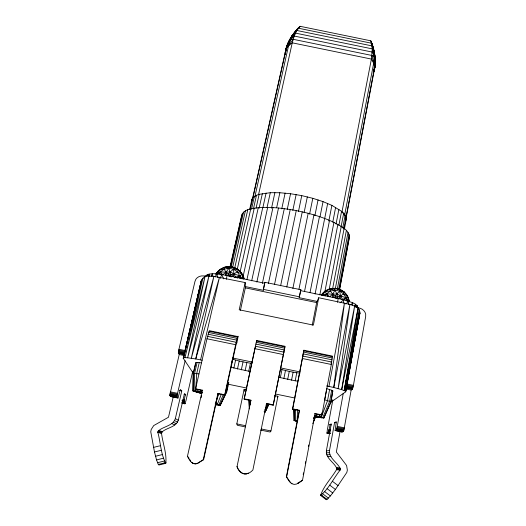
<?xml version="1.0" encoding="UTF-8"?>
<svg xmlns="http://www.w3.org/2000/svg" width="526" height="526" viewBox="0 0 526 526"><rect width="100%" height="100%" fill="white"/><g stroke="black" fill="none" stroke-linecap="round" stroke-linejoin="round"><path stroke-width="0.79" d="M192.661 371.586L185.928 400.812C183.298 409.465 184.264 395.467 185.744 394.77L184.475 393.527L178.301 420.221C176.19 427.04 167.268 427.605 162.396 431.622L161.541 433.437C162.705 443.26 166.933 453.405 165.775 463.321C160.765 453.977 160.608 442.53 157.859 432.405L158.753 430.518C163.829 426.336 173.12 425.744 175.322 418.65L181.779 390.877L180.346 389.47L177.992 398.024L171.016 396.578L169.911 395.723L169.918 394.48L179.228 354.511L178.34 353.051L178.925 349.277L194.988 281.364C196.034 276.735 201.458 274.802 205.627 276.433M345.825 219.381L374.118 70.977C376.274 60.898 375.005 50.194 370.784 40.811L300.09 26.3C292.68 33.322 286.88 42.527 285.171 52.712L252.033 200.899M244.156 398.826L250.955 400.233L250.955 400.641L244.202 399.241L244.156 398.826L256.695 340.453L285.059 346.312L273.31 404.862L273.152 405.23L266.393 403.837L266.504 403.455L273.31 404.862M374.302 67.315L374.118 70.977L373.105 73.226M201.675 393.507L192.976 391.009L193.141 373.769L195.646 362.874L197.112 362.447L201.399 362.841M373.67 70.944L373.907 71.148C375.866 65.29 375.222 58.866 374.427 52.883L372.198 44.039L370.784 40.811L372.309 48.885L371.389 59.076L341.972 211.958L344.661 214.917L345.582 216.995M258.529 194.771L292.239 42.823L294.212 36.051L372.27 52.081C375.492 57.577 375.768 63.889 374.341 69.997C375.985 61.029 374.867 51.706 371.566 43.231L298.4 28.213L297.538 28.713L291.555 36.485L287.406 44.657L285.947 49.056L288.945 41.515L294.212 36.051L296.855 30.482L300.09 26.3L297.538 28.713L296.855 30.482C290.839 36.767 285.355 45.216 285.342 54.231C285.598 44.243 292.002 35.459 298.4 28.213M192.976 391.009L193.371 373.493L195.889 362.545M297.611 409.892L297.098 420.787L295.513 420.563L295.645 409.655M177.992 398.024L176.986 397.189L177.137 395.157L185.132 360.731M202.549 392.264L194.068 390.871L194.587 373.434L197.112 362.447M352.624 304.981L352.69 302.726L343.741 299.695L300.609 290.635L299.189 297.69L317.158 301.398M226.89 275.578L226.075 272.218L224.181 269.174L224.26 267.28C232.577 264.565 242.223 270.075 244.051 278.649C241.02 265.61 222.485 262.375 215.916 274.224C220.473 265.558 233.189 264.493 239.935 271.146M332.859 399.747L327.29 430.064C326.258 439.065 330.742 425.652 329.749 424.561L331.301 423.897L326.37 450.874C325.594 457.968 333.569 462.032 336.449 467.66L336.515 469.672C331.479 478.226 323.72 485.879 320.63 495.4C328.816 488.687 333.556 478.364 340.079 470.139L340.006 468.048C337.008 462.19 328.697 457.955 329.493 450.565L334.602 422.49L336.357 421.74L335.095 430.524L342.084 431.971L343.353 431.609L343.826 430.459L351.151 390.049L352.466 389.049L353.413 385.341L365.662 316.593C366.537 311.925 362.322 307.999 357.844 307.848M348.514 304.449L348.672 301.168L345.825 304.041M256.695 341.407L256.695 340.453M292.752 408.88L303.975 350.217L302.358 356.694L302.805 355.892L292.456 409.228L299.215 410.622L299.557 410.287L292.752 408.88L292.456 409.228M195.659 391.048L196.711 373.605L199.236 362.572M355.339 307.283L355.523 304.245L352.69 302.726L351.237 304.666M321.919 414.915L315.113 413.508L314.66 413.817L321.419 415.218L321.919 414.915L331.321 364.472L332.353 356.082L303.883 350.217M374.17 70.431L374.617 67.558M331.196 362.033L331.071 363.269M197.96 391.12L197.861 392.449L202.037 393.468L201.465 391.39M322.971 294.152L321.603 294.645L325.292 291.549L329.723 289.044L339.618 291.082L343.55 293.797L346.082 297.828L349.014 301.023C347.739 287.9 328.737 283.849 321.603 294.645L322.063 295.461L326.528 293.791L330.341 291.075L334.957 290.122L336.89 293.902L337.994 298.531M245.307 286.571L263.27 290.273L264.848 282.291L300.879 289.727L299.189 297.69M373.907 71.148L374.118 70.977C375.893 62.666 375.498 53.777 372.073 45.92L296.855 30.482M263.27 290.273L264.848 282.291M375.216 62.686L374.341 69.997M285.309 52.948L287.663 44.02L285.388 51.601L285.224 54.566M374.755 66.283C376.235 58.57 374.078 50.798 371.908 43.448L372.408 46.032M339.579 289.688L349.395 237.535C349.593 229.408 339.783 225.864 333.931 222.38C321.984 216.751 309.176 213.175 296.25 210.591C283.757 208.263 270.995 206.751 258.273 207.698C252.585 208.612 244.334 208.743 241.769 214.956L230.059 266.781M374.512 69.261L374.959 64.455L374.203 56.788L372.309 48.885L295.454 33.112L291.555 36.485L288.544 45.716L254.946 196.435M197.829 391.377L197.993 389.799M343.406 302.904L343.741 299.695L340.02 302.844M374.538 68.742L375.242 62.002L374.288 69.524L374.565 67.611M347.443 296.237L343.55 293.797L340.572 295.842L337.804 296.644L335.187 296.105L332.78 294.238L330.341 291.075L329.723 289.044C338.402 285.953 348.192 292.857 349.205 301.727M295.454 33.112L290.615 39.628L286.926 46.38L285.473 50.983C286.322 47.412 289.379 44.855 292.239 42.823L371.389 59.076L373.69 63.199L374.565 63.317L374.118 70.977C375.649 65.257 373.421 59.293 374.611 53.534L372.309 48.885M339.855 289.307L339.618 291.082L340.572 295.842L342.63 299.432L346.082 297.828L347.456 296.118L349.014 301.023M356.779 307.125L356.99 305.619L355.523 304.245L354.504 306.244M248.364 473.078C243.683 476.234 238.574 470.928 237.016 466.68C239.79 474.991 247.246 476.273 252.894 469.968L266.504 403.455M200.426 391.837L200.662 390.272M283.889 351.986L273.152 405.23M340.085 298.873L340.572 295.842L336.89 293.902L332.78 294.238L326.528 293.791L324.108 295.901M330.289 402.594L345.674 391.837L345.595 391.324L344.241 390.575L358.206 307.434L349.935 304.376L318.703 297.749L316.659 302.575L312.26 325.121M332.248 297.256L332.78 294.238L334.957 290.122L334.792 288.261M340.105 431.116L336.351 451.985L346.601 465.497L347.351 470.106L346.851 472.394L335.41 489.456L330.374 495.946L327.008 499.417L326.258 499.7L320.63 495.4M335.095 430.524L336.272 430.143L336.916 428.217L343.254 393.422M344.241 390.575L359.094 309.558L358.206 307.434L341.696 389.641L344.241 390.575L359.685 311.32L359.094 309.558M314.949 416.934L323.852 418.085L330.92 402.265L329.638 401.345L324.647 399.826L326.731 388.661L331.689 390.246L329.638 401.345L322.865 417.512L314.476 415.415M331.689 390.246L332.826 390.844L330.788 401.897L323.852 418.085M330.92 402.265L332.826 390.844M321.419 415.218L321.866 412.831M328.947 386.419L344.445 303.061L333.773 387.484L341.696 389.641L354.675 305.889L338.126 388.589L349.935 304.376L333.773 387.484L326.561 385.926M329.611 389.503L327.547 400.634L321.314 417.039M339.507 289.221L349.547 235.924M337.514 302.332L338.251 298.406M356.707 307.158L356.99 305.619L357.009 306.77M335.364 288.465L346.378 230.441M337.284 289.241L348.041 232.36M303.206 474.505L303.502 472.907M305.317 463.327L305.613 461.729M308.479 446.554L308.782 444.957M313.759 418.611L314.055 417.013M299.215 410.622L286.381 476.826L289.339 481.454L291.983 483.782L291.687 483.604C295.612 486.024 299.531 482.467 302.516 480.251L315.113 413.508M338.632 289.695L349.1 234.195M341.052 226.969L343.682 213.267L341.571 211.314L331.893 205.37L323.036 201.622L312.799 198.309L301.753 195.619L290.556 193.726L279.865 192.733L270.292 192.687L259.14 194.331L256.464 195.297L252.861 197.769L251.954 199.229L249.659 209.466M329.204 289.346L341.262 226.443M344.661 214.917L373.69 63.199L374.203 56.788L371.967 55.473L293.14 39.292L290.615 39.628L285.703 50.029M342.735 227.988L345.188 215.16L343.682 213.267M343.8 228.935L374.591 67.203L371.967 55.473M332.485 289.438L344.109 228.462M344.412 228.988L346.371 218.685L345.188 215.16M251.645 200.814L251.954 199.229M336.029 224.089L338.889 209.328M324.851 291.798L337.863 224.405M338.889 225.233L341.571 211.314M332.761 222.163L335.647 207.336M318.703 297.749L313.378 325.114L239.205 309.801L245.188 282.58L213.918 276.314L205.173 275.854L201.373 280.457L183.239 358.259L193.233 373.138M319.834 294.889L333.931 222.38M290.378 482.69L290.661 482.861L286.637 476.957L299.557 410.287M278.819 377.3L295.198 380.811L296.782 372.756L299.998 373.144M328.816 221.038L331.893 205.37M315.081 294.054L329.526 220.387M291.535 380.206L293.127 372.171L296.782 372.756M310.064 292.357L324.68 218.454M324.72 218.389L327.672 203.457M346.062 220.269L346.371 218.685M304.515 291.496L319.466 216.613M320.051 216.594L323.036 201.622M287.669 379.463L289.274 371.428L280.45 369.245M280.325 377.734L281.949 369.686M298.965 289.168L313.943 214.884M260.534 430.058L270.14 432.043L270.943 430.965L277.932 396.288L274.717 395.624M314.877 215.693L318.059 199.9M283.849 378.621L285.467 370.587M292.87 288.458L308.183 213.286M309.584 214.121L312.799 198.309M283.777 352.019L284.75 347.206M286.782 287.045L302.259 211.846M304.087 212.695L307.335 196.875M286.137 48.451L285.388 51.601C287.354 42.849 291.943 34.874 298.051 28.286L292.022 35.965L289.741 40.443L289.642 39.792M298.479 211.439L301.753 195.619M292.824 210.374L296.131 194.567M280.621 285.756L296.25 210.591M287.222 209.512L290.556 193.726M274.467 284.605L290.24 209.519M237.016 466.68L250.955 400.233M245.34 426.915L237.338 425.258L236.799 423.897L244.156 389.306L246.569 389.805M230.73 367.233L248.726 371.205L250.435 363.177L251.974 363.354M268.398 283.613L284.296 208.658M244.202 399.241L254.762 349.415M262.336 283.521L278.504 208.013M245.149 370.62L246.865 362.605L250.435 363.177M281.752 208.868L285.105 193.114M237.469 369.028L239.205 361.02L232.485 359.192L231.203 365.044M256.852 282.067L272.941 207.592M241.316 369.877L243.038 361.875L246.865 362.605M276.656 207.658L279.865 192.733M215.377 403.797L219.921 405.053L226.233 391.607L228.264 382.297L228.777 382.685L226.752 391.955L220.322 405.27L216.048 404.829M267.063 207.5L270.292 192.687M251.684 280.805L267.675 207.402M233.86 368.128L235.609 360.106M271.515 208.25L274.901 192.588M246.918 279.648L262.763 207.441M240.428 310.294L245.346 287.86L245.188 282.58M262.855 207.763L266.09 193.009M224.72 394.809L235.668 344.708C236.194 341.243 240.007 328.29 236.772 343.143L236.615 342.222L224.904 395.25L218.152 393.856L217.922 393.402L224.72 394.809L224.904 395.25M225.365 394.329L226.423 392.126L227.765 385.966M242.927 277.169L258.273 207.698M218.152 393.856L203.621 459.685L197.25 463.511L203.286 459.691L217.922 393.402M259.121 208.243L262.362 193.568M251.52 209.197L254.367 196.454M253.433 208.914L256.464 195.297M240.126 271.732L254.255 208.178M256.07 208.171L259.14 194.331M254.972 348.449L255.327 346.877M232.663 267.359L245.392 210.821M234.662 268.24L247.779 209.756M250.383 208.855L252.861 197.769M252.947 197.704L286.177 49.049L287.715 45.486L288.544 45.716L293.14 39.292M237.2 269.503L250.744 208.868M206.869 276.235L207.218 274.717C213.628 272.475 220.65 274.572 227.147 275.479L264.769 283.244M226.265 279.378L227.147 275.479M194.087 463.722L196.066 463.794C191.51 464.471 189.255 459.652 187.42 456.404L202.379 390.187L195.58 388.78L206.988 338.783L209.105 331.281L209.433 330.69L237.897 336.587M230.355 266.656L242.381 213.444M230.368 267.017L231.092 263.815M233.623 252.605L234.346 249.403M234.708 247.805L235.431 244.603M235.793 242.999L236.878 238.199M239.948 224.589L240.671 221.387M241.033 219.789L241.756 216.587M201.103 397.794L201.642 395.414M231.144 267.215L243.584 212.057M200.577 359.883L219.467 277.274L195.738 358.949L187.65 357.792L184.981 357.647L183.482 357.812L183.239 358.259L201.373 280.457L183.482 357.812L202.924 278.109L184.981 357.647L205.173 275.854L187.65 357.792L208.993 275.821L191.326 358.239L213.918 276.314L195.738 358.949L202.168 360.211M183.482 357.812L201.708 279.714M173.317 396.611L168.478 417.236L153.724 425.567L151.205 429.492L150.758 431.793L154.48 451.979L156.544 459.928L158.306 464.465L158.911 465.023L165.775 463.321M233.143 276.808L233.86 273.822L233.524 269.194L234.445 267.563M225.312 275.19L226.075 272.218L228.863 268.234L229.389 266.518M285.874 51.476L286.262 48.819L285.388 51.601L288.011 44M316.599 415.875L317.014 414.337M206.817 276.176L207.218 274.717L206.784 275.769M285.171 52.712L286.177 49.049M199.814 392.948L200.242 391.495M314.416 415.527L322.03 417.71L314.614 416.75L314.969 415.553M216.206 274.348L216.613 272.987L216.337 273.645L220.262 271.863L224.181 269.174L228.863 268.234L238.791 270.279L237.377 271.896L233.86 273.822L230.907 274.592L228.284 274.046L226.075 272.218L220.262 271.863L217.37 274.526M300.609 290.635L300.879 289.727M356.51 307.177L356.99 305.619M220.401 278.339L221.61 274.493L223.76 278.859M319.177 416.48L319.676 414.968M215.877 402.318L218.849 393.455M208.296 276.17L209.072 274.02L209.203 276.255M215.358 276.972L216.515 273.901L217.974 277.656M217.363 404.29L221.361 394.112M211.13 276.538L212.241 273.744L212.793 276.097M313.7 418.558L314.305 417.033M286.565 48.07L287.466 45.815L285.966 49.523L287.538 45.742M343.55 293.797L344.267 292.042L341.144 290.181L335.535 288.603M313.279 421.911L315.495 416.631M312.786 423.588L315.646 416.855M285.592 51.311L286.466 49.273M325.587 295.941L326.528 293.791L325.292 291.549L324.588 291.522M218.915 404.718L223.313 394.684M277.393 397.498L277.932 396.288M264.749 410.247L267.662 403.804M220.098 405.355L224.668 395.802M269.102 404.014L265.104 412.121L268.622 404.178M268.345 404.849L265.104 412.121M334.365 297.782L336.89 293.902L339.618 291.082L344.267 292.042L344.727 292.765M348.902 238.515L349.395 237.535M219.191 273.987L220.262 271.863L219.717 269.766L224.181 269.174M227.363 275.703L230.224 271.889L233.524 269.194L237.377 271.896L242.552 274.598M171.016 396.578L171.292 396.236M374.775 57.899L375.097 57.334M338.474 298.604L340.572 295.842L346.082 297.828L347.693 301.418M202.576 392.389L194.798 391.39L196.31 392.002L197.184 390.897M322.063 295.461L325.292 291.549L330.341 291.075M337.804 296.644L336.088 298.722L335.187 296.105M193.141 373.769L194.587 373.434L198.881 373.901M216.337 273.645L219.717 269.891M231.013 277.07L233.86 273.822L239.797 275.894L243.262 279.201L241.861 274.335L237.167 278.182M286.926 46.38L287.715 45.486M229.027 276.63L230.907 274.592L228.863 268.234L224.26 267.28L223.589 267.773M343.978 300.103L346.082 297.828L346.259 300.984M198.867 391.403L197.861 392.449L196.31 392.002M216.502 403.718L216.758 404.836L217.014 403.784L215.233 404.586L218.79 404.954L217.606 404.172M195.258 391.64L196.376 390.903M228.435 382.889L228.777 382.685M318.039 416.493L316.856 417.157L316.093 415.75M226.423 392.126L226.752 391.955L226.233 391.607M234.386 277.472L239.797 275.894L241.191 278.787M296.842 420.484L295.566 420.839L296.388 421.221L297.795 420.721M248.778 399.813L249.502 408.768M156.544 459.928L163.501 458.205M157.498 462.729L164.434 461.006M158.306 464.465L165.21 462.748M163.829 463.268L166.104 462.702M153.513 447.389L160.489 445.673M154.48 451.979L161.456 450.256M155.512 456.259L162.488 454.536M328.362 289.392L334.076 288.511M195.679 463.833L197.631 463.478M293.804 409.892L294.034 420.517L295.513 420.563M326.37 450.874L329.493 450.565M295.566 420.839L296.809 420.879M198.703 462.788L199.071 462.755M192.588 463.196L194.488 463.689M341.295 299.531L342.63 299.432M326.284 452.879L329.414 452.656M191.293 462.282L193.003 463.163M326.771 454.839L329.914 454.694M190.28 461.039L190.708 461.019L189.893 459.704M203.286 459.691L203.621 459.685M327.77 456.575L330.959 456.502M193.154 390.857L194.068 390.871M187.42 456.404L187.867 456.423M336.449 467.66L340.006 468.048M336.666 468.028L340.237 468.429M336.791 468.442L340.361 468.863M336.804 468.876L340.381 469.31M248.726 371.205L250.271 371.395M336.712 469.291L340.283 469.744M295.198 380.811L297.611 381.12M336.515 469.672L340.079 470.139M289.274 371.428L293.127 372.171M263.335 289.359L299.452 296.815M245.346 287.86L316.659 302.575M209.105 331.281L237.548 337.153M256.51 341.072L284.96 346.95M303.936 350.868L332.399 356.753M208.664 332.478L237.187 338.376M256.208 342.301L284.737 348.199M303.765 352.131L332.314 358.028M208.138 334.214L236.733 340.125M255.8 344.063L284.402 349.974M303.476 353.913L332.09 359.823M207.566 336.364L236.213 342.288M255.314 346.233L283.974 352.15M303.081 356.102L331.755 362.026M206.988 338.783L235.668 344.708M254.794 348.659L283.488 354.59M302.614 358.541L331.321 364.472M232.597 357.996L252.414 362.092M280.463 367.884L300.287 371.987M178.925 349.277L185.257 350.586M347.081 384.033L353.413 385.341M178.722 350.217L185.047 351.519M346.108 384.815L353.235 386.288M178.551 351.118L184.876 352.427M346.7 385.874L353.031 387.189M178.426 351.927L184.744 353.235M346.502 386.669L352.834 387.984M178.353 352.591L184.672 353.899M346.312 387.307L352.637 388.615M178.34 353.051L184.659 354.36M346.147 387.741L352.466 389.049M178.393 353.294L184.698 354.596M346.023 387.945L352.335 389.247M179.228 354.511L184.685 355.635M345.694 388.918L351.151 390.049M227.712 384.118L246.931 388.096M275.755 394.059L294.974 398.031M179.517 390.41L181.779 390.877M334.602 422.49L336.114 422.805M184.146 394.441L185.744 394.77M329.749 424.561L331.347 424.896M170.417 391.85L177.518 393.323M337.298 426.376L344.398 427.848M170.214 392.79L177.308 394.263M337.113 427.322L344.221 428.795M170.043 393.691L177.137 395.157M336.916 428.217L344.024 429.683M169.918 394.48L177.012 395.947M336.719 428.986L343.826 430.459M169.859 395.105L176.946 396.571M336.541 429.591L343.636 431.064M169.852 395.532L176.933 396.998M336.384 429.985L343.478 431.452M169.911 395.723L176.986 397.189M336.272 430.143L343.353 431.609M171.128 396.525L177.321 397.807M335.805 430.597L342.084 431.971M183.015 399.319L184.619 399.648M328.842 429.492L330.446 429.821M182.831 400.168L184.435 400.503M328.678 430.347L330.282 430.676M181.878 400.812L184.278 401.305M328.5 431.149L330.104 431.478M182.561 401.686L184.159 402.015M328.329 431.846L329.933 432.181M182.496 402.252L184.093 402.581M328.171 432.392L329.769 432.72M182.483 402.627L184.08 402.955M328.04 432.74L330.44 433.24M181.726 402.627L184.12 403.12M327.941 432.878L330.341 433.378M183.594 403.153L185.165 403.475M326.922 432.813L329.283 433.299M182.667 403.258L185.034 403.751M326.929 433.108L329.296 433.602M181.786 403.153L184.942 403.804M326.981 433.194L329.355 433.687M236.799 423.897L245.53 425.705M261.415 428.992L270.943 430.965M239.205 361.02L243.038 361.875M215.213 403.856L218.79 404.954M297.578 421.674L294.034 420.517M157.859 432.405L161.541 433.437M296.388 421.221L297.512 421.543M157.826 431.964L161.515 433.016M157.912 431.53L161.594 432.596M158.102 431.123L161.778 432.208M158.392 430.781L162.054 431.872M158.753 430.518L162.396 431.622M264.105 411.674L264.867 411.95M322.865 417.512L323.727 417.868M302.516 480.251L297.709 483.19L298.051 483.368M171.621 423.522L174.75 424.903M173.297 422.273L176.355 423.7M174.566 420.603L177.578 422.095M175.322 418.65L178.301 420.221M321.36 417.342L319.341 416.25L318.841 417.473L318.631 416.158M219.921 405.053L220.322 405.27M249.232 408.833L249.14 400.148M321.524 417.756L319.341 416.25L320.433 417.677M332.386 481.277L338.119 485.623M329.677 485.097L335.41 489.456M327.04 488.621L332.767 492.98M324.667 491.593L330.374 495.946M322.727 493.802L328.415 498.142M321.353 495.097L327.008 499.417M320.604 494.71L322.471 496.136M217.547 404.198L218.599 405.027M195.58 388.78L195.961 389.266L202.714 390.66L202.379 390.187M371.566 43.231L372.198 44.039M188.275 457.081L189.084 458.396M237.377 271.896L239.797 275.894L239.803 278.234M235.806 277.393L233.86 273.822L230.224 271.889L226.075 272.218L222.761 274.704L220.262 271.863L221.268 274.782M373.716 51.43L374.427 52.883L374.578 55.033M327.718 296.296L326.528 293.791L329.572 296.743L332.78 294.238L333.878 297.657M374.565 63.317L374.959 64.455M372.632 46.788L374.427 52.883M228.284 274.046L228.843 275.986M374.768 62.923L375.051 64.218M349.067 300.313L349.198 301.766M244.156 389.306L244.34 391.324M341.979 431.55L342.005 431.879M326.199 498.983L326.258 499.7M374.591 67.203L374.663 68.295M314.535 415.468L314.614 416.75M230.907 274.592L230.986 276.446M294.027 409.34L294.218 420.695M250.146 400.181L250.231 404.895M294.35 409.8L294.475 420.478M359.685 311.32L345.595 391.324L359.948 312.832L359.685 311.32M359.764 313.693L345.674 391.837L359.948 312.832L359.764 313.693"/></g></svg>
